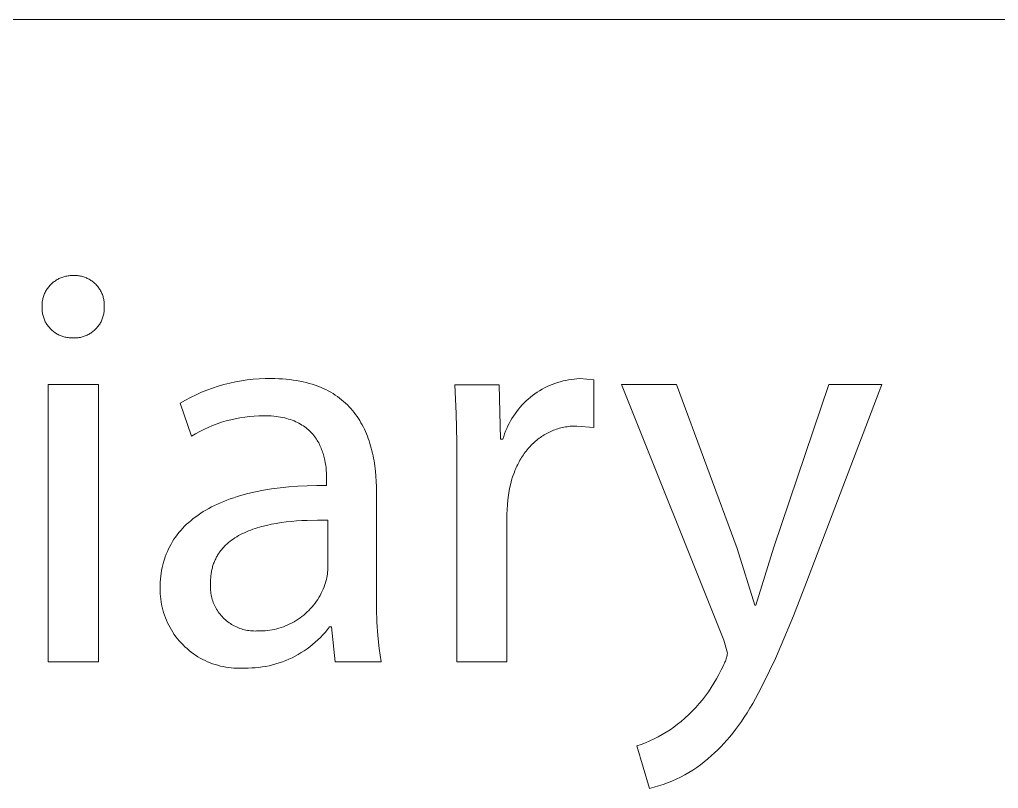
# Model space of a CAD drawing. Header units: millimetres. Extents: x -987 to 2591, y -102 to 2398.
# Drawn here: x 2372.8 to 2434.1, y 250.1 to 298.1 of the extents above; entities that cross this region are included whole.
import ezdxf

# ---------------------------------------------------------------- set-up
doc = ezdxf.new("R2010")
doc.units = ezdxf.units.MM
doc.header["$MEASUREMENT"] = 0
doc.layers.add('Domyślny', color=7, linetype='Continuous', true_color=0x000000)

msp = doc.modelspace()

# ---------------------------------------------------------------- linework, layer by layer
at = {"layer": 'Domyślny', "color": 18, "lineweight": 15, "true_color": 0x000000}
for p, q in [((2587.303, 298.147), (1238.647, 298.147)), ((2374.969, 281.733), (2375.022, 281.773)), ((2375.022, 281.773), (2375.076, 281.811)), ((2375.076, 281.811), (2375.131, 281.847)), ((2375.131, 281.847), (2375.187, 281.881)), ((2375.187, 281.881), (2375.245, 281.913)), ((2375.245, 281.913), (2375.304, 281.943)), ((2375.304, 281.943), (2375.363, 281.971)), ((2375.363, 281.971), (2375.424, 281.997)), ((2375.424, 281.997), (2375.485, 282.02)), ((2375.485, 282.02), (2375.547, 282.042)), ((2375.547, 282.042), (2375.61, 282.061)), ((2375.61, 282.061), (2375.674, 282.078)), ((2375.674, 282.078), (2375.738, 282.093)), ((2375.738, 282.093), (2375.803, 282.106)), ((2375.803, 282.106), (2375.868, 282.117)), ((2375.868, 282.117), (2375.933, 282.125)), ((2375.933, 282.125), (2375.999, 282.131)), ((2375.999, 282.131), (2376.064, 282.135)), ((2376.064, 282.135), (2376.13, 282.136)), ((2376.13, 282.136), (2376.196, 282.135)), ((2376.196, 282.135), (2376.261, 282.137)), ((2376.261, 282.137), (2376.325, 282.137)), ((2376.325, 282.137), (2376.39, 282.134)), ((2376.39, 282.134), (2376.454, 282.129)), ((2376.454, 282.129), (2376.518, 282.122)), ((2376.518, 282.122), (2376.582, 282.112)), ((2376.582, 282.112), (2376.646, 282.101)), ((2376.646, 282.101), (2376.709, 282.087)), ((2376.709, 282.087), (2376.772, 282.071)), ((2376.772, 282.071), (2376.834, 282.053)), ((2376.834, 282.053), (2376.895, 282.033)), ((2376.895, 282.033), (2376.956, 282.01)), ((2376.956, 282.01), (2377.015, 281.986)), ((2377.015, 281.986), (2377.074, 281.959)), ((2377.074, 281.959), (2377.132, 281.931)), ((2377.132, 281.931), (2377.189, 281.9)), ((2377.189, 281.9), (2377.245, 281.867)), ((2377.245, 281.867), (2377.3, 281.833)), ((2377.3, 281.833), (2377.353, 281.797)), ((2377.353, 281.797), (2377.405, 281.758)), ((2374.465, 281.132), (2374.497, 281.19)), ((2374.497, 281.19), (2374.531, 281.246)), ((2374.531, 281.246), (2374.567, 281.302)), ((2374.567, 281.302), (2374.604, 281.356)), ((2374.604, 281.356), (2374.644, 281.408)), ((2374.644, 281.408), (2374.686, 281.459)), ((2374.686, 281.459), (2374.729, 281.509)), ((2374.729, 281.509), (2374.774, 281.557)), ((2374.774, 281.557), (2374.82, 281.604)), ((2374.82, 281.604), (2374.868, 281.649)), ((2374.868, 281.649), (2374.918, 281.692)), ((2374.918, 281.692), (2374.969, 281.733)), ((2377.405, 281.758), (2377.456, 281.718)), ((2377.456, 281.718), (2377.505, 281.677)), ((2377.505, 281.677), (2377.553, 281.633)), ((2377.553, 281.633), (2377.6, 281.588)), ((2377.6, 281.588), (2377.644, 281.542)), ((2377.644, 281.542), (2377.687, 281.494)), ((2377.687, 281.494), (2377.729, 281.444)), ((2377.729, 281.444), (2377.768, 281.393)), ((2377.768, 281.393), (2377.806, 281.341)), ((2377.806, 281.341), (2377.842, 281.287)), ((2377.842, 281.287), (2377.876, 281.232)), ((2377.876, 281.232), (2377.909, 281.176)), ((2377.909, 281.176), (2377.939, 281.119)), ((2374.261, 280.51), (2374.271, 280.575)), ((2374.271, 280.575), (2374.284, 280.639)), ((2374.284, 280.639), (2374.299, 280.704)), ((2374.299, 280.704), (2374.316, 280.767)), ((2374.316, 280.767), (2374.336, 280.83)), ((2374.336, 280.83), (2374.357, 280.892)), ((2374.357, 280.892), (2374.381, 280.954)), ((2374.381, 280.954), (2374.407, 281.014)), ((2374.407, 281.014), (2374.435, 281.074)), ((2374.435, 281.074), (2374.465, 281.132)), ((2377.939, 281.119), (2377.967, 281.061)), ((2377.967, 281.061), (2377.993, 281.002)), ((2377.993, 281.002), (2378.017, 280.942)), ((2378.017, 280.942), (2378.04, 280.881)), ((2378.04, 280.881), (2378.059, 280.82)), ((2378.059, 280.82), (2378.077, 280.757)), ((2378.077, 280.757), (2378.093, 280.695)), ((2378.093, 280.695), (2378.106, 280.632)), ((2378.106, 280.632), (2378.117, 280.568)), ((2378.117, 280.568), (2378.126, 280.504)), ((2374.241, 280.247), (2374.243, 280.313)), ((2374.242, 280.181), (2374.241, 280.247)), ((2374.241, 280.117), (2374.242, 280.181)), ((2374.241, 280.053), (2374.241, 280.117)), ((2374.244, 279.988), (2374.241, 280.053)), ((2374.243, 280.313), (2374.246, 280.379)), ((2374.249, 279.924), (2374.244, 279.988)), ((2374.246, 280.379), (2374.252, 280.444)), ((2374.256, 279.86), (2374.249, 279.924)), ((2374.252, 280.444), (2374.261, 280.51)), ((2378.132, 279.923), (2378.125, 279.859)), ((2378.126, 280.504), (2378.133, 280.44)), ((2378.137, 279.988), (2378.132, 279.923)), ((2378.133, 280.44), (2378.138, 280.375)), ((2378.139, 280.052), (2378.137, 279.988)), ((2378.138, 280.375), (2378.14, 280.311)), ((2378.14, 280.246), (2378.138, 280.181)), ((2378.138, 280.181), (2378.14, 280.117)), ((2378.14, 280.117), (2378.139, 280.052)), ((2378.14, 280.311), (2378.14, 280.246)), ((2374.266, 279.797), (2374.256, 279.86)), ((2374.277, 279.733), (2374.266, 279.797)), ((2374.291, 279.67), (2374.277, 279.733)), ((2374.307, 279.608), (2374.291, 279.67)), ((2374.326, 279.546), (2374.307, 279.608)), ((2374.346, 279.485), (2374.326, 279.546)), ((2374.368, 279.425), (2374.346, 279.485)), ((2374.393, 279.365), (2374.368, 279.425)), ((2374.419, 279.307), (2374.393, 279.365)), ((2377.989, 279.363), (2377.963, 279.304)), ((2378.013, 279.422), (2377.989, 279.363)), ((2378.036, 279.483), (2378.013, 279.422)), ((2378.056, 279.544), (2378.036, 279.483)), ((2378.074, 279.606), (2378.056, 279.544)), ((2378.09, 279.669), (2378.074, 279.606)), ((2378.104, 279.732), (2378.09, 279.669)), ((2378.115, 279.795), (2378.104, 279.732)), ((2378.125, 279.859), (2378.115, 279.795)), ((2374.448, 279.249), (2374.419, 279.307)), ((2374.478, 279.192), (2374.448, 279.249)), ((2374.511, 279.136), (2374.478, 279.192)), ((2374.545, 279.082), (2374.511, 279.136)), ((2374.581, 279.029), (2374.545, 279.082)), ((2374.619, 278.977), (2374.581, 279.029)), ((2374.659, 278.926), (2374.619, 278.977)), ((2374.701, 278.877), (2374.659, 278.926)), ((2374.744, 278.829), (2374.701, 278.877)), ((2374.789, 278.783), (2374.744, 278.829)), ((2374.835, 278.738), (2374.789, 278.783)), ((2374.883, 278.695), (2374.835, 278.738)), ((2377.546, 278.733), (2377.498, 278.69)), ((2377.593, 278.778), (2377.546, 278.733)), ((2377.638, 278.825), (2377.593, 278.778)), ((2377.681, 278.873), (2377.638, 278.825)), ((2377.723, 278.922), (2377.681, 278.873)), ((2377.762, 278.973), (2377.723, 278.922)), ((2377.801, 279.025), (2377.762, 278.973)), ((2377.837, 279.078), (2377.801, 279.025)), ((2377.871, 279.133), (2377.837, 279.078)), ((2377.904, 279.189), (2377.871, 279.133)), ((2377.934, 279.246), (2377.904, 279.189)), ((2377.963, 279.304), (2377.934, 279.246)), ((2374.932, 278.654), (2374.883, 278.695)), ((2374.983, 278.614), (2374.932, 278.654)), ((2375.035, 278.576), (2374.983, 278.614)), ((2375.088, 278.54), (2375.035, 278.576)), ((2375.143, 278.506), (2375.088, 278.54)), ((2375.199, 278.474), (2375.143, 278.506)), ((2375.255, 278.444), (2375.199, 278.474)), ((2375.313, 278.415), (2375.255, 278.444)), ((2375.372, 278.389), (2375.313, 278.415)), ((2375.432, 278.365), (2375.372, 278.389)), ((2375.492, 278.343), (2375.432, 278.365)), ((2375.553, 278.323), (2375.492, 278.343)), ((2375.615, 278.305), (2375.553, 278.323)), ((2375.678, 278.289), (2375.615, 278.305)), ((2375.74, 278.275), (2375.678, 278.289)), ((2375.804, 278.264), (2375.74, 278.275)), ((2375.868, 278.254), (2375.804, 278.264)), ((2375.932, 278.247), (2375.868, 278.254)), ((2375.996, 278.243), (2375.932, 278.247)), ((2376.06, 278.24), (2375.996, 278.243)), ((2376.124, 278.24), (2376.06, 278.24)), ((2376.189, 278.235), (2376.124, 278.24)), ((2376.253, 278.233), (2376.189, 278.235)), ((2376.318, 278.234), (2376.253, 278.233)), ((2376.383, 278.236), (2376.318, 278.234)), ((2376.447, 278.241), (2376.383, 278.236)), ((2376.511, 278.248), (2376.447, 278.241)), ((2376.575, 278.257), (2376.511, 278.248)), ((2376.639, 278.269), (2376.575, 278.257)), ((2376.702, 278.283), (2376.639, 278.269)), ((2376.764, 278.298), (2376.702, 278.283)), ((2376.826, 278.316), (2376.764, 278.298)), ((2376.888, 278.337), (2376.826, 278.316)), ((2376.948, 278.359), (2376.888, 278.337)), ((2377.008, 278.383), (2376.948, 278.359)), ((2377.067, 278.409), (2377.008, 278.383)), ((2377.125, 278.438), (2377.067, 278.409)), ((2377.182, 278.468), (2377.125, 278.438)), ((2377.238, 278.501), (2377.182, 278.468)), ((2377.292, 278.535), (2377.238, 278.501)), ((2377.346, 278.571), (2377.292, 278.535)), ((2377.398, 278.609), (2377.346, 278.571)), ((2377.449, 278.649), (2377.398, 278.609)), ((2377.498, 278.69), (2377.449, 278.649)), ((2387.086, 275.608), (2387.456, 275.648)), ((2387.456, 275.648), (2387.828, 275.675)), ((2387.828, 275.675), (2388.2, 275.69)), ((2388.2, 275.69), (2388.573, 275.691)), ((2388.573, 275.691), (2388.819, 275.689)), ((2388.819, 275.689), (2389.059, 275.681)), ((2389.059, 275.681), (2389.293, 275.668)), ((2389.293, 275.668), (2389.521, 275.65)), ((2389.521, 275.65), (2389.744, 275.627)), ((2407.19, 275.614), (2407.365, 275.642)), ((2407.365, 275.642), (2407.541, 275.663)), ((2407.541, 275.663), (2407.717, 275.679)), ((2407.717, 275.679), (2407.894, 275.689)), ((2407.894, 275.689), (2408.775, 275.605)), ((2374.623, 275.309), (2377.78, 275.309)), ((2374.623, 257.974), (2374.623, 275.309)), ((2377.78, 275.309), (2377.78, 257.974)), ((2384.562, 274.972), (2384.912, 275.1)), ((2384.912, 275.1), (2385.266, 275.216)), ((2385.266, 275.216), (2385.624, 275.32)), ((2385.624, 275.32), (2385.986, 275.411)), ((2385.986, 275.411), (2386.35, 275.489)), ((2386.35, 275.489), (2386.717, 275.555)), ((2386.717, 275.555), (2387.086, 275.608)), ((2389.744, 275.627), (2389.961, 275.599)), ((2389.961, 275.599), (2390.173, 275.567)), ((2390.173, 275.567), (2390.379, 275.529)), ((2390.379, 275.529), (2390.58, 275.487)), ((2390.58, 275.487), (2390.775, 275.441)), ((2390.775, 275.441), (2390.966, 275.39)), ((2390.966, 275.39), (2391.151, 275.335)), ((2391.151, 275.335), (2391.331, 275.276)), ((2391.331, 275.276), (2391.506, 275.212)), ((2391.506, 275.212), (2391.676, 275.144)), ((2391.676, 275.144), (2391.841, 275.073)), ((2391.841, 275.073), (2392.001, 274.997)), ((2400.158, 273.506), (2400.066, 275.308)), ((2400.066, 275.308), (2402.842, 275.308)), ((2402.842, 275.308), (2402.937, 271.9)), ((2405.532, 275.02), (2405.688, 275.104)), ((2405.688, 275.104), (2405.846, 275.184)), ((2405.846, 275.184), (2406.007, 275.257)), ((2406.007, 275.257), (2406.17, 275.325)), ((2406.17, 275.325), (2406.336, 275.388)), ((2406.336, 275.388), (2406.503, 275.445)), ((2406.503, 275.445), (2406.673, 275.496)), ((2406.673, 275.496), (2406.844, 275.541)), ((2406.844, 275.541), (2407.016, 275.58)), ((2407.016, 275.58), (2407.19, 275.614)), ((2408.775, 275.605), (2408.775, 272.627)), ((2416.916, 259.332), (2410.506, 275.309)), ((2410.506, 275.309), (2413.937, 275.309)), ((2413.937, 275.309), (2417.738, 265.063)), ((2420.037, 265.134), (2423.48, 275.309)), ((2426.804, 275.309), (2422.086, 262.954)), ((2423.48, 275.309), (2426.804, 275.309)), ((2383.213, 274.341), (2383.542, 274.516)), ((2383.542, 274.516), (2383.877, 274.68)), ((2383.877, 274.68), (2384.217, 274.832)), ((2384.217, 274.832), (2384.562, 274.972)), ((2392.001, 274.997), (2392.157, 274.918)), ((2392.157, 274.918), (2392.307, 274.835)), ((2392.307, 274.835), (2392.453, 274.748)), ((2392.453, 274.748), (2392.594, 274.657)), ((2392.594, 274.657), (2392.731, 274.563)), ((2392.731, 274.563), (2392.863, 274.466)), ((2392.863, 274.466), (2392.991, 274.366)), ((2404.667, 274.408), (2404.802, 274.522)), ((2404.802, 274.522), (2404.941, 274.631)), ((2404.941, 274.631), (2405.084, 274.736)), ((2405.084, 274.736), (2405.23, 274.836)), ((2405.23, 274.836), (2405.379, 274.931)), ((2405.379, 274.931), (2405.532, 275.02)), ((2382.89, 274.154), (2383.213, 274.341)), ((2383.593, 272.081), (2382.89, 274.154)), ((2392.991, 274.366), (2393.115, 274.262)), ((2393.115, 274.262), (2393.234, 274.155)), ((2393.234, 274.155), (2393.349, 274.045)), ((2393.349, 274.045), (2393.459, 273.932)), ((2393.459, 273.932), (2393.566, 273.816)), ((2393.566, 273.816), (2393.668, 273.697)), ((2404.053, 273.772), (2404.167, 273.907)), ((2404.167, 273.907), (2404.285, 274.039)), ((2404.285, 274.039), (2404.408, 274.166)), ((2404.408, 274.166), (2404.535, 274.289)), ((2404.535, 274.289), (2404.667, 274.408)), ((2386.63, 273.239), (2386.338, 273.182)), ((2386.923, 273.285), (2386.63, 273.239)), ((2387.218, 273.321), (2386.923, 273.285)), ((2387.515, 273.347), (2387.218, 273.321)), ((2387.811, 273.363), (2387.515, 273.347)), ((2388.108, 273.368), (2387.811, 273.363)), ((2388.273, 273.366), (2388.108, 273.368)), ((2388.432, 273.361), (2388.273, 273.366)), ((2388.587, 273.351), (2388.432, 273.361)), ((2388.738, 273.339), (2388.587, 273.351)), ((2388.884, 273.323), (2388.738, 273.339)), ((2389.026, 273.303), (2388.884, 273.323)), ((2389.164, 273.281), (2389.026, 273.303)), ((2389.297, 273.255), (2389.164, 273.281)), ((2389.427, 273.226), (2389.297, 273.255)), ((2389.552, 273.194), (2389.427, 273.226)), ((2389.673, 273.159), (2389.552, 273.194)), ((2393.668, 273.697), (2393.767, 273.575)), ((2393.767, 273.575), (2393.861, 273.451)), ((2393.861, 273.451), (2393.952, 273.325)), ((2393.952, 273.325), (2394.039, 273.196)), ((2394.039, 273.196), (2394.122, 273.064)), ((2400.205, 271.703), (2400.158, 273.506)), ((2403.555, 273.041), (2403.644, 273.194)), ((2403.644, 273.194), (2403.739, 273.344)), ((2403.739, 273.344), (2403.839, 273.49)), ((2403.839, 273.49), (2403.943, 273.633)), ((2403.943, 273.633), (2404.053, 273.772)), ((2384.644, 272.636), (2384.374, 272.511)), ((2384.918, 272.751), (2384.644, 272.636)), ((2385.196, 272.857), (2384.918, 272.751)), ((2385.477, 272.953), (2385.196, 272.857)), ((2385.761, 273.039), (2385.477, 272.953)), ((2386.048, 273.116), (2385.761, 273.039)), ((2386.338, 273.182), (2386.048, 273.116)), ((2389.791, 273.121), (2389.673, 273.159)), ((2389.904, 273.081), (2389.791, 273.121)), ((2390.014, 273.037), (2389.904, 273.081)), ((2390.12, 272.992), (2390.014, 273.037)), ((2390.222, 272.944), (2390.12, 272.992)), ((2390.321, 272.893), (2390.222, 272.944)), ((2390.416, 272.84), (2390.321, 272.893)), ((2390.508, 272.785), (2390.416, 272.84)), ((2390.596, 272.728), (2390.508, 272.785)), ((2390.681, 272.668), (2390.596, 272.728)), ((2390.763, 272.607), (2390.681, 272.668)), ((2390.841, 272.543), (2390.763, 272.607)), ((2394.122, 273.064), (2394.201, 272.93)), ((2394.201, 272.93), (2394.277, 272.794)), ((2394.277, 272.794), (2394.349, 272.656)), ((2394.349, 272.656), (2394.418, 272.516)), ((2403.318, 272.566), (2403.392, 272.727)), ((2403.392, 272.727), (2403.471, 272.886)), ((2403.471, 272.886), (2403.555, 273.041)), ((2406.616, 272.578), (2406.523, 272.552)), ((2406.709, 272.603), (2406.616, 272.578)), ((2406.804, 272.625), (2406.709, 272.603)), ((2406.9, 272.645), (2406.804, 272.625)), ((2406.996, 272.663), (2406.9, 272.645)), ((2407.094, 272.679), (2406.996, 272.663)), ((2407.193, 272.692), (2407.094, 272.679)), ((2407.293, 272.703), (2407.193, 272.692)), ((2407.394, 272.711), (2407.293, 272.703)), ((2407.496, 272.717), (2407.394, 272.711)), ((2407.599, 272.721), (2407.496, 272.717)), ((2407.703, 272.722), (2407.599, 272.721)), ((2408.775, 272.627), (2407.703, 272.722)), ((2383.849, 272.233), (2383.593, 272.081)), ((2384.109, 272.377), (2383.849, 272.233)), ((2384.374, 272.511), (2384.109, 272.377)), ((2390.916, 272.478), (2390.841, 272.543)), ((2390.989, 272.412), (2390.916, 272.478)), ((2391.058, 272.343), (2390.989, 272.412)), ((2391.124, 272.273), (2391.058, 272.343)), ((2391.187, 272.202), (2391.124, 272.273)), ((2391.247, 272.129), (2391.187, 272.202)), ((2391.305, 272.055), (2391.247, 272.129)), ((2391.359, 271.979), (2391.305, 272.055)), ((2391.412, 271.903), (2391.359, 271.979)), ((2394.418, 272.516), (2394.483, 272.374)), ((2394.483, 272.374), (2394.545, 272.23)), ((2394.545, 272.23), (2394.603, 272.085)), ((2394.603, 272.085), (2394.658, 271.937)), ((2403.08, 271.9), (2403.131, 272.07)), ((2403.131, 272.07), (2403.188, 272.237)), ((2403.188, 272.237), (2403.25, 272.403)), ((2403.25, 272.403), (2403.318, 272.566)), ((2405.425, 272.013), (2405.348, 271.958)), ((2405.502, 272.066), (2405.425, 272.013)), ((2405.581, 272.118), (2405.502, 272.066)), ((2405.66, 272.167), (2405.581, 272.118)), ((2405.741, 272.215), (2405.66, 272.167)), ((2405.824, 272.261), (2405.741, 272.215)), ((2405.907, 272.304), (2405.824, 272.261)), ((2405.992, 272.346), (2405.907, 272.304)), ((2406.077, 272.385), (2405.992, 272.346)), ((2406.164, 272.423), (2406.077, 272.385)), ((2406.252, 272.458), (2406.164, 272.423)), ((2406.341, 272.492), (2406.252, 272.458)), ((2406.432, 272.523), (2406.341, 272.492)), ((2406.523, 272.552), (2406.432, 272.523)), ((2391.461, 271.825), (2391.412, 271.903)), ((2391.508, 271.746), (2391.461, 271.825)), ((2391.553, 271.667), (2391.508, 271.746)), ((2391.595, 271.587), (2391.553, 271.667)), ((2391.634, 271.506), (2391.595, 271.587)), ((2391.672, 271.424), (2391.634, 271.506)), ((2391.707, 271.342), (2391.672, 271.424)), ((2394.658, 271.937), (2394.71, 271.788)), ((2394.71, 271.788), (2394.759, 271.638)), ((2394.759, 271.638), (2394.805, 271.486)), ((2394.805, 271.486), (2394.848, 271.332)), ((2400.209, 269.899), (2400.205, 271.703)), ((2402.937, 271.9), (2403.08, 271.9)), ((2404.721, 271.379), (2404.657, 271.306)), ((2404.785, 271.45), (2404.721, 271.379)), ((2404.851, 271.52), (2404.785, 271.45)), ((2404.918, 271.587), (2404.851, 271.52)), ((2404.987, 271.654), (2404.918, 271.587)), ((2405.056, 271.718), (2404.987, 271.654)), ((2405.128, 271.781), (2405.056, 271.718)), ((2405.2, 271.841), (2405.128, 271.781)), ((2405.274, 271.9), (2405.2, 271.841)), ((2405.348, 271.958), (2405.274, 271.9)), ((2391.74, 271.26), (2391.707, 271.342)), ((2391.771, 271.177), (2391.74, 271.26)), ((2391.8, 271.094), (2391.771, 271.177)), ((2391.827, 271.01), (2391.8, 271.094)), ((2391.852, 270.927), (2391.827, 271.01)), ((2391.876, 270.843), (2391.852, 270.927)), ((2391.897, 270.76), (2391.876, 270.843)), ((2391.917, 270.677), (2391.897, 270.76)), ((2394.848, 271.332), (2394.888, 271.178)), ((2394.888, 271.178), (2394.925, 271.022)), ((2394.925, 271.022), (2394.959, 270.865)), ((2394.959, 270.865), (2394.99, 270.707)), ((2404.253, 270.751), (2404.201, 270.666)), ((2404.307, 270.835), (2404.253, 270.751)), ((2404.362, 270.917), (2404.307, 270.835)), ((2404.418, 270.998), (2404.362, 270.917)), ((2404.476, 271.077), (2404.418, 270.998)), ((2404.535, 271.155), (2404.476, 271.077)), ((2404.595, 271.231), (2404.535, 271.155)), ((2404.657, 271.306), (2404.595, 271.231)), ((2391.935, 270.594), (2391.917, 270.677)), ((2391.967, 270.428), (2391.935, 270.594)), ((2391.992, 270.265), (2391.967, 270.428)), ((2392.013, 270.105), (2391.992, 270.265)), ((2394.99, 270.707), (2395.019, 270.549)), ((2395.019, 270.549), (2395.068, 270.229)), ((2395.068, 270.229), (2395.107, 269.906)), ((2403.919, 270.124), (2403.877, 270.029)), ((2403.962, 270.217), (2403.919, 270.124)), ((2404.007, 270.31), (2403.962, 270.217)), ((2404.053, 270.401), (2404.007, 270.31)), ((2404.101, 270.49), (2404.053, 270.401)), ((2404.15, 270.579), (2404.101, 270.49)), ((2404.201, 270.666), (2404.15, 270.579)), ((2392.028, 269.947), (2392.013, 270.105)), ((2392.039, 269.794), (2392.028, 269.947)), ((2392.047, 269.646), (2392.039, 269.794)), ((2392.051, 269.502), (2392.047, 269.646)), ((2395.107, 269.906), (2395.137, 269.581)), ((2395.137, 269.581), (2395.157, 269.255)), ((2400.209, 257.973), (2400.209, 269.899)), ((2403.691, 269.534), (2403.627, 269.328)), ((2403.761, 269.736), (2403.691, 269.534)), ((2403.798, 269.835), (2403.761, 269.736)), ((2403.837, 269.932), (2403.798, 269.835)), ((2403.877, 270.029), (2403.837, 269.932)), ((2389.138, 268.855), (2389.685, 268.912)), ((2389.685, 268.912), (2390.25, 268.956)), ((2390.25, 268.956), (2390.833, 268.987)), ((2390.833, 268.987), (2391.434, 269.004)), ((2391.434, 269.004), (2392.052, 269.008)), ((2392.052, 269.365), (2392.051, 269.502)), ((2392.052, 269.008), (2392.052, 269.365)), ((2395.157, 269.255), (2395.169, 268.929)), ((2395.169, 268.929), (2395.173, 268.603)), ((2403.518, 268.903), (2403.474, 268.684)), ((2403.569, 269.118), (2403.518, 268.903)), ((2403.627, 269.328), (2403.569, 269.118)), ((2386.235, 268.235), (2386.451, 268.305)), ((2386.451, 268.305), (2386.673, 268.371)), ((2386.673, 268.371), (2386.898, 268.434)), ((2386.898, 268.434), (2387.129, 268.494)), ((2387.129, 268.494), (2387.603, 268.604)), ((2387.603, 268.604), (2388.097, 268.701)), ((2388.097, 268.701), (2388.608, 268.784)), ((2388.608, 268.784), (2389.138, 268.855)), ((2395.173, 268.603), (2395.173, 262.121)), ((2403.426, 268.39), (2403.387, 268.096)), ((2403.474, 268.684), (2403.426, 268.39)), ((2384.853, 267.66), (2385.036, 267.752)), ((2385.036, 267.752), (2385.224, 267.84)), ((2385.224, 267.84), (2385.417, 267.925)), ((2385.417, 267.925), (2385.614, 268.008)), ((2385.614, 268.008), (2385.816, 268.087)), ((2385.816, 268.087), (2386.023, 268.162)), ((2386.023, 268.162), (2386.235, 268.235)), ((2403.359, 267.8), (2403.34, 267.503)), ((2403.387, 268.096), (2403.359, 267.8)), ((2383.857, 267.045), (2384.011, 267.155)), ((2384.011, 267.155), (2384.17, 267.262)), ((2384.17, 267.262), (2384.333, 267.366)), ((2384.333, 267.366), (2384.502, 267.467)), ((2384.502, 267.467), (2384.675, 267.565)), ((2384.675, 267.565), (2384.853, 267.66)), ((2403.34, 267.503), (2403.331, 267.206)), ((2403.331, 267.206), (2403.331, 257.973)), ((2383.04, 266.32), (2383.164, 266.449)), ((2383.164, 266.449), (2383.292, 266.574)), ((2383.292, 266.574), (2383.426, 266.696)), ((2383.426, 266.696), (2383.565, 266.816)), ((2383.565, 266.816), (2383.709, 266.932)), ((2383.709, 266.932), (2383.857, 267.045)), ((2388.294, 266.508), (2388, 266.435)), ((2388.594, 266.573), (2388.294, 266.508)), ((2388.901, 266.629), (2388.594, 266.573)), ((2389.213, 266.678), (2388.901, 266.629)), ((2389.529, 266.719), (2389.213, 266.678)), ((2389.849, 266.754), (2389.529, 266.719)), ((2390.172, 266.781), (2389.849, 266.754)), ((2390.497, 266.802), (2390.172, 266.781)), ((2390.823, 266.818), (2390.497, 266.802)), ((2391.476, 266.832), (2390.823, 266.818)), ((2392.123, 266.827), (2391.476, 266.832)), ((2392.123, 263.801), (2392.123, 266.827)), ((2382.596, 265.777), (2382.699, 265.917)), ((2382.699, 265.917), (2382.808, 266.055)), ((2382.808, 266.055), (2382.921, 266.189)), ((2382.921, 266.189), (2383.04, 266.32)), ((2386.542, 265.863), (2386.425, 265.795)), ((2386.661, 265.927), (2386.542, 265.863)), ((2386.784, 265.99), (2386.661, 265.927)), ((2386.909, 266.049), (2386.784, 265.99)), ((2387.037, 266.106), (2386.909, 266.049)), ((2387.167, 266.16), (2387.037, 266.106)), ((2387.3, 266.212), (2387.167, 266.16)), ((2387.436, 266.261), (2387.3, 266.212)), ((2387.574, 266.308), (2387.436, 266.261)), ((2387.714, 266.353), (2387.574, 266.308)), ((2387.856, 266.395), (2387.714, 266.353)), ((2388, 266.435), (2387.856, 266.395)), ((2382.234, 265.186), (2382.316, 265.339)), ((2382.316, 265.339), (2382.404, 265.488)), ((2382.404, 265.488), (2382.497, 265.634)), ((2382.497, 265.634), (2382.596, 265.777)), ((2385.703, 265.241), (2385.658, 265.196)), ((2385.749, 265.285), (2385.703, 265.241)), ((2385.796, 265.329), (2385.749, 265.285)), ((2385.843, 265.372), (2385.796, 265.329)), ((2385.892, 265.414), (2385.843, 265.372)), ((2385.941, 265.456), (2385.892, 265.414)), ((2385.992, 265.496), (2385.941, 265.456)), ((2386.095, 265.575), (2385.992, 265.496)), ((2386.202, 265.651), (2386.095, 265.575)), ((2386.312, 265.725), (2386.202, 265.651)), ((2386.425, 265.795), (2386.312, 265.725)), ((2381.955, 264.549), (2382.017, 264.713)), ((2382.017, 264.713), (2382.084, 264.874)), ((2382.084, 264.874), (2382.156, 265.032)), ((2382.156, 265.032), (2382.234, 265.186)), ((2385.232, 264.645), (2385.199, 264.59)), ((2385.265, 264.699), (2385.232, 264.645)), ((2385.3, 264.753), (2385.265, 264.699)), ((2385.335, 264.805), (2385.3, 264.753)), ((2385.372, 264.857), (2385.335, 264.805)), ((2385.41, 264.908), (2385.372, 264.857)), ((2385.449, 264.958), (2385.41, 264.908)), ((2385.489, 265.007), (2385.449, 264.958)), ((2385.53, 265.055), (2385.489, 265.007)), ((2385.571, 265.103), (2385.53, 265.055)), ((2385.614, 265.15), (2385.571, 265.103)), ((2385.658, 265.196), (2385.614, 265.15)), ((2417.738, 265.063), (2418.846, 261.525)), ((2418.917, 261.525), (2420.037, 265.134)), ((2381.761, 263.866), (2381.801, 264.041)), ((2381.801, 264.041), (2381.847, 264.213)), ((2381.847, 264.213), (2381.898, 264.383)), ((2381.898, 264.383), (2381.955, 264.549)), ((2384.959, 264.055), (2384.939, 263.991)), ((2384.981, 264.118), (2384.959, 264.055)), ((2385.004, 264.18), (2384.981, 264.118)), ((2385.029, 264.241), (2385.004, 264.18)), ((2385.054, 264.302), (2385.029, 264.241)), ((2385.081, 264.361), (2385.054, 264.302)), ((2385.109, 264.42), (2385.081, 264.361)), ((2385.138, 264.477), (2385.109, 264.42)), ((2385.168, 264.534), (2385.138, 264.477)), ((2385.199, 264.59), (2385.168, 264.534)), ((2381.671, 263.324), (2381.696, 263.508)), ((2381.696, 263.508), (2381.725, 263.688)), ((2381.725, 263.688), (2381.761, 263.866)), ((2384.819, 263.447), (2384.81, 263.374)), ((2384.829, 263.518), (2384.819, 263.447)), ((2384.841, 263.588), (2384.829, 263.518)), ((2384.854, 263.658), (2384.841, 263.588)), ((2384.868, 263.726), (2384.854, 263.658)), ((2384.884, 263.794), (2384.868, 263.726)), ((2384.901, 263.861), (2384.884, 263.794)), ((2384.919, 263.926), (2384.901, 263.861)), ((2384.939, 263.991), (2384.919, 263.926)), ((2392.082, 263.35), (2392.098, 263.462)), ((2392.098, 263.462), (2392.11, 263.575)), ((2392.11, 263.575), (2392.119, 263.688)), ((2392.119, 263.688), (2392.123, 263.801)), ((2381.63, 262.757), (2381.638, 262.949)), ((2381.638, 262.949), (2381.652, 263.138)), ((2381.652, 263.138), (2381.671, 263.324)), ((2384.778, 262.824), (2384.775, 262.727)), ((2384.785, 262.92), (2384.778, 262.824)), ((2384.787, 263.075), (2384.785, 262.998)), ((2384.785, 262.998), (2384.785, 262.92)), ((2384.791, 263.151), (2384.787, 263.075)), ((2384.796, 263.227), (2384.791, 263.151)), ((2384.802, 263.301), (2384.796, 263.227)), ((2384.81, 263.374), (2384.802, 263.301)), ((2391.894, 262.663), (2391.945, 262.801)), ((2391.945, 262.801), (2391.98, 262.908)), ((2391.98, 262.908), (2392.011, 263.017)), ((2392.011, 263.017), (2392.038, 263.127)), ((2392.038, 263.127), (2392.062, 263.238)), ((2392.062, 263.238), (2392.082, 263.35)), ((2422.086, 262.954), (2421.269, 260.857)), ((2381.627, 262.562), (2381.63, 262.757)), ((2381.629, 262.392), (2381.627, 262.562)), ((2381.636, 262.222), (2381.629, 262.392)), ((2381.649, 262.052), (2381.636, 262.222)), ((2384.775, 262.727), (2384.776, 262.631)), ((2384.776, 262.631), (2384.779, 262.535)), ((2384.779, 262.535), (2384.786, 262.439)), ((2384.786, 262.439), (2384.796, 262.343)), ((2384.796, 262.343), (2384.81, 262.248)), ((2384.81, 262.248), (2384.827, 262.153)), ((2391.645, 262.13), (2391.714, 262.26)), ((2391.714, 262.26), (2391.779, 262.392)), ((2391.779, 262.392), (2391.839, 262.526)), ((2391.839, 262.526), (2391.894, 262.663)), ((2381.668, 261.883), (2381.649, 262.052)), ((2381.693, 261.715), (2381.668, 261.883)), ((2381.723, 261.547), (2381.693, 261.715)), ((2384.827, 262.153), (2384.847, 262.059)), ((2384.847, 262.059), (2384.87, 261.966)), ((2384.87, 261.966), (2384.897, 261.873)), ((2384.897, 261.873), (2384.926, 261.782)), ((2384.926, 261.782), (2384.959, 261.691)), ((2384.959, 261.691), (2384.995, 261.602)), ((2384.995, 261.602), (2385.034, 261.514)), ((2391.236, 261.521), (2391.326, 261.637)), ((2391.326, 261.637), (2391.412, 261.756)), ((2391.412, 261.756), (2391.494, 261.878)), ((2391.494, 261.878), (2391.572, 262.003)), ((2391.572, 262.003), (2391.645, 262.13)), ((2395.173, 262.121), (2395.174, 261.289)), ((2381.76, 261.381), (2381.723, 261.547)), ((2381.801, 261.216), (2381.76, 261.381)), ((2381.849, 261.052), (2381.801, 261.216)), ((2381.902, 260.891), (2381.849, 261.052)), ((2385.034, 261.514), (2385.076, 261.427)), ((2385.076, 261.427), (2385.121, 261.342)), ((2385.121, 261.342), (2385.169, 261.259)), ((2385.169, 261.259), (2385.22, 261.177)), ((2385.22, 261.177), (2385.273, 261.097)), ((2385.273, 261.097), (2385.329, 261.019)), ((2385.329, 261.019), (2385.388, 260.943)), ((2385.388, 260.943), (2385.45, 260.869)), ((2390.619, 260.893), (2390.73, 260.989)), ((2390.73, 260.989), (2390.839, 261.088)), ((2390.839, 261.088), (2390.944, 261.191)), ((2390.944, 261.191), (2391.045, 261.298)), ((2391.045, 261.298), (2391.143, 261.407)), ((2391.143, 261.407), (2391.236, 261.521)), ((2395.174, 261.289), (2395.202, 260.458)), ((2418.846, 261.525), (2418.917, 261.525)), ((2381.961, 260.731), (2381.902, 260.891)), ((2382.025, 260.573), (2381.961, 260.731)), ((2382.095, 260.418), (2382.025, 260.573)), ((2382.17, 260.265), (2382.095, 260.418)), ((2385.45, 260.869), (2385.514, 260.797)), ((2385.514, 260.797), (2385.58, 260.727)), ((2385.58, 260.727), (2385.649, 260.66)), ((2385.649, 260.66), (2385.72, 260.595)), ((2385.72, 260.595), (2385.794, 260.533)), ((2385.794, 260.533), (2385.869, 260.473)), ((2385.869, 260.473), (2385.946, 260.416)), ((2385.946, 260.416), (2386.026, 260.361)), ((2386.026, 260.361), (2386.107, 260.31)), ((2389.622, 260.276), (2389.755, 260.338)), ((2389.755, 260.338), (2389.886, 260.405)), ((2389.886, 260.405), (2390.015, 260.475)), ((2390.015, 260.475), (2390.141, 260.551)), ((2390.141, 260.551), (2390.265, 260.63)), ((2390.265, 260.63), (2390.386, 260.714)), ((2390.386, 260.714), (2390.504, 260.802)), ((2390.504, 260.802), (2390.619, 260.893)), ((2395.202, 260.458), (2395.26, 259.627)), ((2421.269, 260.857), (2420.502, 259.012)), ((2382.25, 260.115), (2382.17, 260.265)), ((2382.335, 259.968), (2382.25, 260.115)), ((2382.425, 259.823), (2382.335, 259.968)), ((2382.52, 259.682), (2382.425, 259.823)), ((2386.107, 260.31), (2386.19, 260.261)), ((2386.19, 260.261), (2386.274, 260.215)), ((2386.274, 260.215), (2386.36, 260.172)), ((2386.36, 260.172), (2386.448, 260.132)), ((2386.448, 260.132), (2386.537, 260.095)), ((2386.537, 260.095), (2386.627, 260.061)), ((2386.627, 260.061), (2386.718, 260.03)), ((2386.718, 260.03), (2386.81, 260.002)), ((2386.81, 260.002), (2386.903, 259.978)), ((2386.903, 259.978), (2386.997, 259.957)), ((2386.997, 259.957), (2387.092, 259.939)), ((2387.092, 259.939), (2387.187, 259.924)), ((2387.187, 259.924), (2387.282, 259.913)), ((2387.282, 259.913), (2387.378, 259.905)), ((2387.378, 259.905), (2387.474, 259.9)), ((2387.474, 259.9), (2387.571, 259.898)), ((2387.571, 259.898), (2387.667, 259.9)), ((2387.667, 259.9), (2387.763, 259.905)), ((2387.763, 259.905), (2387.91, 259.904)), ((2387.91, 259.904), (2388.057, 259.908)), ((2388.057, 259.908), (2388.204, 259.917)), ((2388.204, 259.917), (2388.35, 259.931)), ((2388.35, 259.931), (2388.496, 259.95)), ((2388.496, 259.95), (2388.641, 259.974)), ((2388.641, 259.974), (2388.785, 260.002)), ((2388.785, 260.002), (2388.928, 260.036)), ((2388.928, 260.036), (2389.07, 260.075)), ((2389.07, 260.075), (2389.21, 260.118)), ((2389.21, 260.118), (2389.349, 260.166)), ((2389.349, 260.166), (2389.487, 260.219)), ((2389.487, 260.219), (2389.622, 260.276)), ((2391.956, 259.815), (2391.811, 259.652)), ((2392.096, 259.983), (2391.956, 259.815)), ((2392.231, 260.156), (2392.096, 259.983)), ((2392.35, 260.156), (2392.231, 260.156)), ((2392.588, 257.975), (2392.35, 260.156)), ((2382.62, 259.544), (2382.52, 259.682)), ((2382.725, 259.41), (2382.62, 259.544)), ((2382.834, 259.279), (2382.725, 259.41)), ((2382.948, 259.153), (2382.834, 259.279)), ((2383.065, 259.03), (2382.948, 259.153)), ((2391.342, 259.194), (2391.176, 259.052)), ((2391.503, 259.342), (2391.342, 259.194)), ((2391.66, 259.494), (2391.503, 259.342)), ((2391.811, 259.652), (2391.66, 259.494)), ((2395.26, 259.627), (2395.345, 258.8)), ((2417.13, 258.51), (2416.916, 259.332)), ((2383.187, 258.911), (2383.065, 259.03)), ((2383.314, 258.797), (2383.187, 258.911)), ((2383.443, 258.687), (2383.314, 258.797)), ((2383.577, 258.581), (2383.443, 258.687)), ((2383.714, 258.48), (2383.577, 258.581)), ((2390.465, 258.544), (2390.277, 258.432)), ((2390.649, 258.662), (2390.465, 258.544)), ((2390.829, 258.786), (2390.649, 258.662)), ((2391.005, 258.916), (2390.829, 258.786)), ((2391.176, 259.052), (2391.005, 258.916)), ((2395.345, 258.8), (2395.459, 257.975)), ((2417.12, 258.438), (2417.13, 258.51)), ((2420.502, 259.012), (2420.134, 258.177)), ((2377.78, 257.974), (2374.623, 257.974)), ((2383.855, 258.384), (2383.714, 258.48)), ((2383.999, 258.293), (2383.855, 258.384)), ((2384.145, 258.207), (2383.999, 258.293)), ((2384.295, 258.126), (2384.145, 258.207)), ((2384.448, 258.05), (2384.295, 258.126)), ((2384.602, 257.98), (2384.448, 258.05)), ((2384.76, 257.915), (2384.602, 257.98)), ((2384.919, 257.855), (2384.76, 257.915)), ((2389.081, 257.901), (2388.872, 257.836)), ((2389.287, 257.972), (2389.081, 257.901)), ((2389.491, 258.051), (2389.287, 257.972)), ((2389.693, 258.136), (2389.491, 258.051)), ((2389.891, 258.228), (2389.693, 258.136)), ((2390.086, 258.327), (2389.891, 258.228)), ((2390.277, 258.432), (2390.086, 258.327)), ((2395.459, 257.975), (2392.588, 257.975)), ((2403.331, 257.973), (2400.209, 257.973)), ((2416.915, 257.813), (2416.947, 257.879)), ((2416.947, 257.879), (2416.977, 257.946)), ((2416.977, 257.946), (2417.005, 258.014)), ((2417.005, 258.014), (2417.03, 258.082)), ((2417.03, 258.082), (2417.053, 258.152)), ((2417.053, 258.152), (2417.073, 258.223)), ((2417.073, 258.223), (2417.091, 258.294)), ((2417.091, 258.294), (2417.107, 258.366)), ((2417.107, 258.366), (2417.12, 258.438)), ((2420.134, 258.177), (2419.772, 257.398)), ((2385.08, 257.801), (2384.919, 257.855)), ((2385.244, 257.752), (2385.08, 257.801)), ((2385.408, 257.709), (2385.244, 257.752)), ((2385.574, 257.672), (2385.408, 257.709)), ((2385.742, 257.64), (2385.574, 257.672)), ((2385.91, 257.615), (2385.742, 257.64)), ((2386.079, 257.595), (2385.91, 257.615)), ((2386.249, 257.58), (2386.079, 257.595)), ((2386.419, 257.572), (2386.249, 257.58)), ((2386.589, 257.57), (2386.419, 257.572)), ((2386.759, 257.573), (2386.589, 257.57)), ((2386.929, 257.582), (2386.759, 257.573)), ((2387.148, 257.581), (2386.929, 257.582)), ((2387.366, 257.587), (2387.148, 257.581)), ((2387.584, 257.601), (2387.366, 257.587)), ((2387.802, 257.622), (2387.584, 257.601)), ((2388.019, 257.65), (2387.802, 257.622)), ((2388.234, 257.686), (2388.019, 257.65)), ((2388.448, 257.729), (2388.234, 257.686)), ((2388.661, 257.779), (2388.448, 257.729)), ((2388.872, 257.836), (2388.661, 257.779)), ((2416.604, 257.179), (2416.747, 257.461)), ((2416.747, 257.461), (2416.88, 257.748)), ((2416.88, 257.748), (2416.915, 257.813)), ((2419.772, 257.398), (2419.416, 256.671)), ((2416.291, 256.629), (2416.452, 256.902)), ((2416.452, 256.902), (2416.604, 257.179)), ((2419.416, 256.671), (2419.063, 255.995)), ((2415.757, 255.846), (2415.944, 256.101)), ((2415.944, 256.101), (2416.122, 256.362)), ((2416.122, 256.362), (2416.291, 256.629)), ((2415.36, 255.354), (2415.563, 255.597)), ((2415.563, 255.597), (2415.757, 255.846)), ((2419.063, 255.995), (2418.712, 255.367)), ((2414.707, 254.667), (2414.932, 254.889)), ((2414.932, 254.889), (2415.15, 255.118)), ((2415.15, 255.118), (2415.36, 255.354)), ((2418.536, 255.07), (2418.36, 254.784)), ((2418.712, 255.367), (2418.536, 255.07)), ((2414.01, 254.063), (2414.235, 254.245)), ((2414.235, 254.245), (2414.474, 254.452)), ((2414.474, 254.452), (2414.707, 254.667)), ((2418.005, 254.244), (2417.827, 253.99)), ((2418.183, 254.509), (2418.005, 254.244)), ((2418.36, 254.784), (2418.183, 254.509)), ((2413.3, 253.566), (2413.543, 253.723)), ((2413.543, 253.723), (2413.779, 253.889)), ((2413.779, 253.889), (2414.01, 254.063)), ((2417.647, 253.745), (2417.465, 253.509)), ((2417.827, 253.99), (2417.647, 253.745)), ((2412.014, 252.908), (2412.28, 253.021)), ((2412.28, 253.021), (2412.542, 253.144)), ((2412.542, 253.144), (2412.8, 253.276)), ((2412.8, 253.276), (2413.052, 253.416)), ((2413.052, 253.416), (2413.3, 253.566)), ((2417.096, 253.066), (2416.908, 252.857)), ((2417.282, 253.283), (2417.096, 253.066)), ((2417.465, 253.509), (2417.282, 253.283)), ((2411.471, 252.708), (2411.744, 252.803)), ((2412.258, 250.052), (2411.471, 252.708)), ((2411.744, 252.803), (2412.014, 252.908)), ((2416.525, 252.464), (2416.329, 252.279)), ((2416.718, 252.656), (2416.525, 252.464)), ((2416.908, 252.857), (2416.718, 252.656)), ((2415.909, 251.904), (2415.682, 251.715)), ((2416.13, 252.101), (2415.909, 251.904)), ((2416.329, 252.279), (2416.13, 252.101)), ((2414.964, 251.197), (2414.713, 251.041)), ((2415.209, 251.361), (2414.964, 251.197)), ((2415.449, 251.534), (2415.209, 251.361)), ((2415.682, 251.715), (2415.449, 251.534)), ((2413.93, 250.627), (2413.66, 250.507)), ((2414.196, 250.756), (2413.93, 250.627)), ((2414.457, 250.894), (2414.196, 250.756)), ((2414.713, 251.041), (2414.457, 250.894)), ((2412.544, 250.123), (2412.258, 250.052)), ((2412.828, 250.205), (2412.544, 250.123)), ((2413.109, 250.296), (2412.828, 250.205)), ((2413.386, 250.397), (2413.109, 250.296)), ((2413.66, 250.507), (2413.386, 250.397))]:
    msp.add_line(p, q, dxfattribs=at)

doc.saveas('drawing.dxf')
